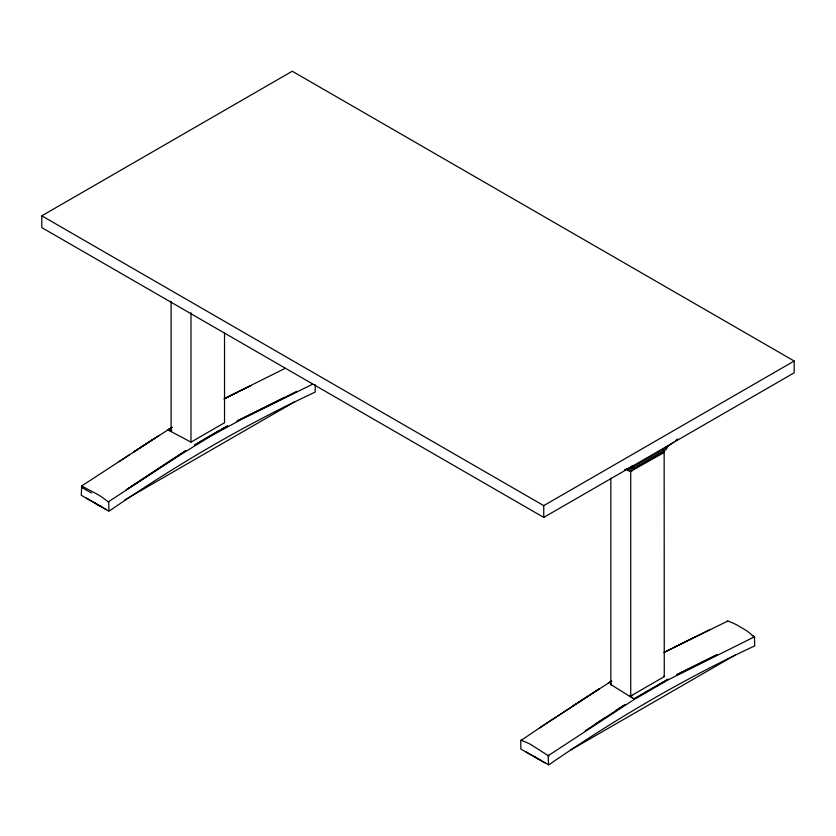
<?xml version="1.0" encoding="UTF-8"?>
<svg xmlns="http://www.w3.org/2000/svg" width="836" height="836" viewBox="0 0 836 836"><rect width="100%" height="100%" fill="white"/><g stroke="black" fill="none" stroke-linecap="round" stroke-linejoin="round"><path stroke-width="1.25" d="M629.696 695.751L633.96 698.969L668.089 679.26L633.96 698.969L610.834 684.517L610.834 478.129M664.599 652.195L727.78 621.033A96.788 55.876 60 0 1 737.227 625.129L747.06 630.992L754.312 636.907L668.424 679.699L634.273 699.418L548.238 755.681L548.468 764.773L520.828 749.087L520.765 740.612L551.917 719.65M315.266 384.612L315.172 392.115C243.266 425.576 174.902 465.788 109.641 510.786L108.168 510.838L81.27 495.309L81.688 485.977L159.31 435.337M630.981 470.563L630.929 471.42A1.453 0.836 0 0 0 631.629 471.243L631.577 470.428M727.341 621.357L727.78 621.033M91.417 493.01L81.51 487.284L81.583 486.259M666.02 448.096L666.323 446.988L666.02 448.096L666.323 446.988L667.285 447.532L665.717 449.893L633.96 468.223L631.305 468.306L630.417 467.031M667.285 447.532L667.588 446.455M663.909 450.364L663.909 451.43L631.65 470.051L629.801 470.051L627.606 468.787M610.834 684.517L611.262 683.932L611.262 685.112M664.192 451.503L664.202 450.844L664.411 452.119A1.453 0.836 0 0 1 664.202 452.412L664.15 451.565L664.265 676.637L630.72 696.001L630.72 471.326L626.446 469.205M521.173 740.32L521.622 739.755L521.173 740.32A96.788 55.876 60 0 1 530.62 744.406L548.238 755.681M754.417 636.645L754.73 645.894C682.824 679.355 614.46 719.566 549.2 764.564L548.468 764.773M81.688 485.977L98.773 495.079A96.788 55.876 60 0 1 108.22 501.903L108.743 501.381L108.899 510.995M547.81 755.629L548.312 755.159L548.959 756.277M673.607 442.129L665.717 448.138L636.05 465.265L624.513 469.78M675.655 440.551L677.703 438.973M585.179 730.821L625.38 704.414L615.453 710.819M595.263 724.143L605.358 717.476M119.005 461.681L129.141 455.024M552.262 719.608L599.015 689.031L539.168 728.219M133.781 451.962L154.451 438.409M133.394 452.036L171.84 427.436M572.953 705.814L611.398 681.215M194.391 445.191L219.993 430.143L202.918 439.997M170.753 428.157L167.911 429.892L190.984 442.119L224.529 422.755L224.529 332.623M610.113 682.051L608.232 683.211L611.868 680.985M195.154 444.721L201.925 440.593M172.174 427.311L167.911 429.892L171.516 431.23M41.8 215.824L292.255 71.227L794.2 361.027L794.2 372.793L543.745 517.4L41.8 227.601L41.8 215.824L543.745 505.623L794.2 361.027M171.788 429.892L171.098 430.634L171.098 301.315M124.689 499.949L294.711 401.792M630.72 471.326L664.014 452.548M571.009 749.829L735.398 654.922M312.633 384.194L242.262 418.982L211.801 435.525L181.36 454.136L108.22 501.903M225.417 398.114L285.17 368.342M224.811 398.521L236.107 392.878M663.826 652.467L709.754 629.738M240.737 390.6L250.821 385.574L223.912 398.95M296.832 391.332L236.985 421.083L283.738 397.831M675.321 646.709L696.252 636.321M626.425 469.289C628.139 471.838 630.334 469.926 629.895 471.274A1.453 0.836 0 0 0 630.459 471.41L630.469 470.563L631.744 470.396L631.744 471.18M630.72 696.001L632.016 695.594M631.744 467.93L629.696 467.93M631.765 465.986C631.922 467.606 635.809 466.237 632.977 466.634L632.476 465.537M752.358 635.569L754.793 637.199M86.327 498.016L106.318 509.552M525.886 751.794L545.877 763.331M664.212 450.897L664.432 451.879L664.296 450.98M754.312 636.907L753.947 636.436L754.49 636.792M663.836 676.042L664.265 676.637M632.57 466.154L632.664 466.77M543.745 505.623L543.745 517.4M190.984 312.8L190.984 442.119M101.02 506.156A12.122 6.991 0 0 1 95.356 502.823M539.199 759.506A12.122 6.991 0 0 1 535.197 756.82M666.7 447.166L665.498 448.441L666.7 447.166M160.334 467.282L126.246 489.823L185.958 450.552L160.334 467.282M223.254 428.335L220.976 429.599L227.768 425.89L223.254 428.335M681.549 672.269L676.69 674.788L716.995 654.713L681.549 672.269"/></g></svg>
